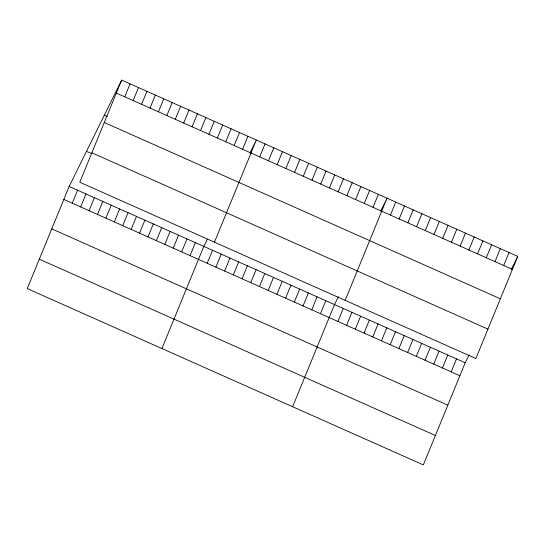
<?xml version="1.0" encoding="UTF-8"?>
<svg xmlns="http://www.w3.org/2000/svg" width="545" height="545" viewBox="0 0 545 545"><rect width="100%" height="100%" fill="white"/><g stroke="black" fill="none" stroke-linecap="round" stroke-linejoin="round"><path stroke-width="0.82" d="M121.671 80.088L79.781 182.228L475.86 358.542L517.75 256.402L121.671 80.088L69.14 186.458L27.25 288.598L423.329 464.912L465.219 362.772L469.109 354.89M72.233 203.183L77.56 190.205M124.771 96.812L130.091 83.835M80.653 206.93L85.974 193.952M133.184 100.559L138.505 87.582M89.067 210.677L94.387 197.699M141.605 104.306L146.925 91.328M97.487 214.423L102.807 201.446M150.018 108.053L155.339 95.075M105.9 218.17L111.221 205.192M158.438 111.8L163.759 98.822M114.321 221.917L119.641 208.939M166.852 115.547L172.172 102.569M122.734 225.664L128.055 212.686M175.265 119.294L180.593 106.316M131.154 229.411L136.475 216.433M183.685 123.041L189.006 110.063M139.568 233.158L144.888 220.18M192.099 126.787L197.426 113.81M147.988 236.905L153.309 223.927M200.519 130.534L205.84 117.556M156.401 240.652L161.722 227.674M208.933 134.274L214.26 121.303M164.815 244.398L170.142 231.421M217.353 138.021L222.673 125.05M173.235 248.145L178.556 235.167M225.766 141.768L231.087 128.797M181.648 251.892L186.976 238.914M234.186 145.515L239.507 132.544M190.069 255.632L195.389 242.661M242.6 149.262L247.921 136.291M161.913 348.548L203.803 246.408L207.345 239.241M214.451 242.171L256.341 140.038L249.971 152.927M207.195 263.262L212.523 250.284M259.733 156.892L265.054 143.914M215.909 267.139L221.236 254.161M268.447 160.768L273.767 147.79M224.629 271.022L229.949 258.044M277.16 164.645L282.48 151.673M233.342 274.898L238.662 261.92M285.873 168.528L291.194 155.55M242.055 278.774L247.376 265.803M294.586 172.404L299.907 159.426M250.768 282.657L256.089 269.68M303.299 176.287L308.62 163.309M259.481 286.534L264.802 273.556M312.012 180.163L317.333 167.186M268.195 290.41L273.515 277.439M320.726 184.04L326.046 171.069M276.908 294.293L282.228 281.315M329.439 187.923L334.766 174.945M285.621 298.17L290.941 285.192M338.152 191.799L343.479 178.821M294.334 302.053L299.655 289.075M346.865 195.675L352.193 182.704M303.047 305.929L308.368 292.951M355.585 199.559L360.906 186.581M311.76 309.805L317.081 296.834M364.298 203.435L369.619 190.457M320.474 313.688L325.794 300.711M373.012 207.318L378.332 194.34M292.624 406.727L334.514 304.587L338.404 296.712M345.155 300.356L387.045 198.216L380.676 211.113M337.9 321.441L343.227 308.47M390.438 215.071L395.759 202.1M346.62 325.324L351.941 312.346M399.151 218.954L404.472 205.976M355.333 329.2L360.654 316.223M407.864 222.83L413.185 209.852M364.046 333.084L369.367 320.106M416.578 226.706L421.898 213.735M372.76 336.96L378.08 323.982M425.291 230.59L430.611 217.612M381.473 340.836L386.793 327.865M434.004 234.466L439.325 221.488M390.186 344.719L395.506 331.741M442.717 238.349L448.038 225.371M398.899 348.596L404.22 335.618M451.43 242.225L456.758 229.247M407.612 352.472L412.933 339.501M460.144 246.102L465.471 233.131M416.326 356.355L421.646 343.377M468.857 249.985L474.184 237.007M425.039 360.231L430.359 347.254M477.577 253.861L482.897 240.883M433.752 364.115L439.072 351.137M486.29 257.737L491.61 244.766M442.465 367.991L447.786 355.013M495.003 261.62L500.324 248.643M451.178 371.867L456.506 358.896M503.716 265.497L509.037 252.519M511.38 269.298L517.75 256.402M116.351 93.066L512.429 269.38M104.34 115.193L107.399 116.555M104.286 122.489L500.358 298.803M91.853 152.804L487.925 329.119M86.478 151.36L91.833 153.745M69.14 186.458L465.219 362.772M63.82 199.436L459.891 375.75M51.748 228.859L447.827 405.173M39.315 259.175L435.394 435.489"/></g></svg>
